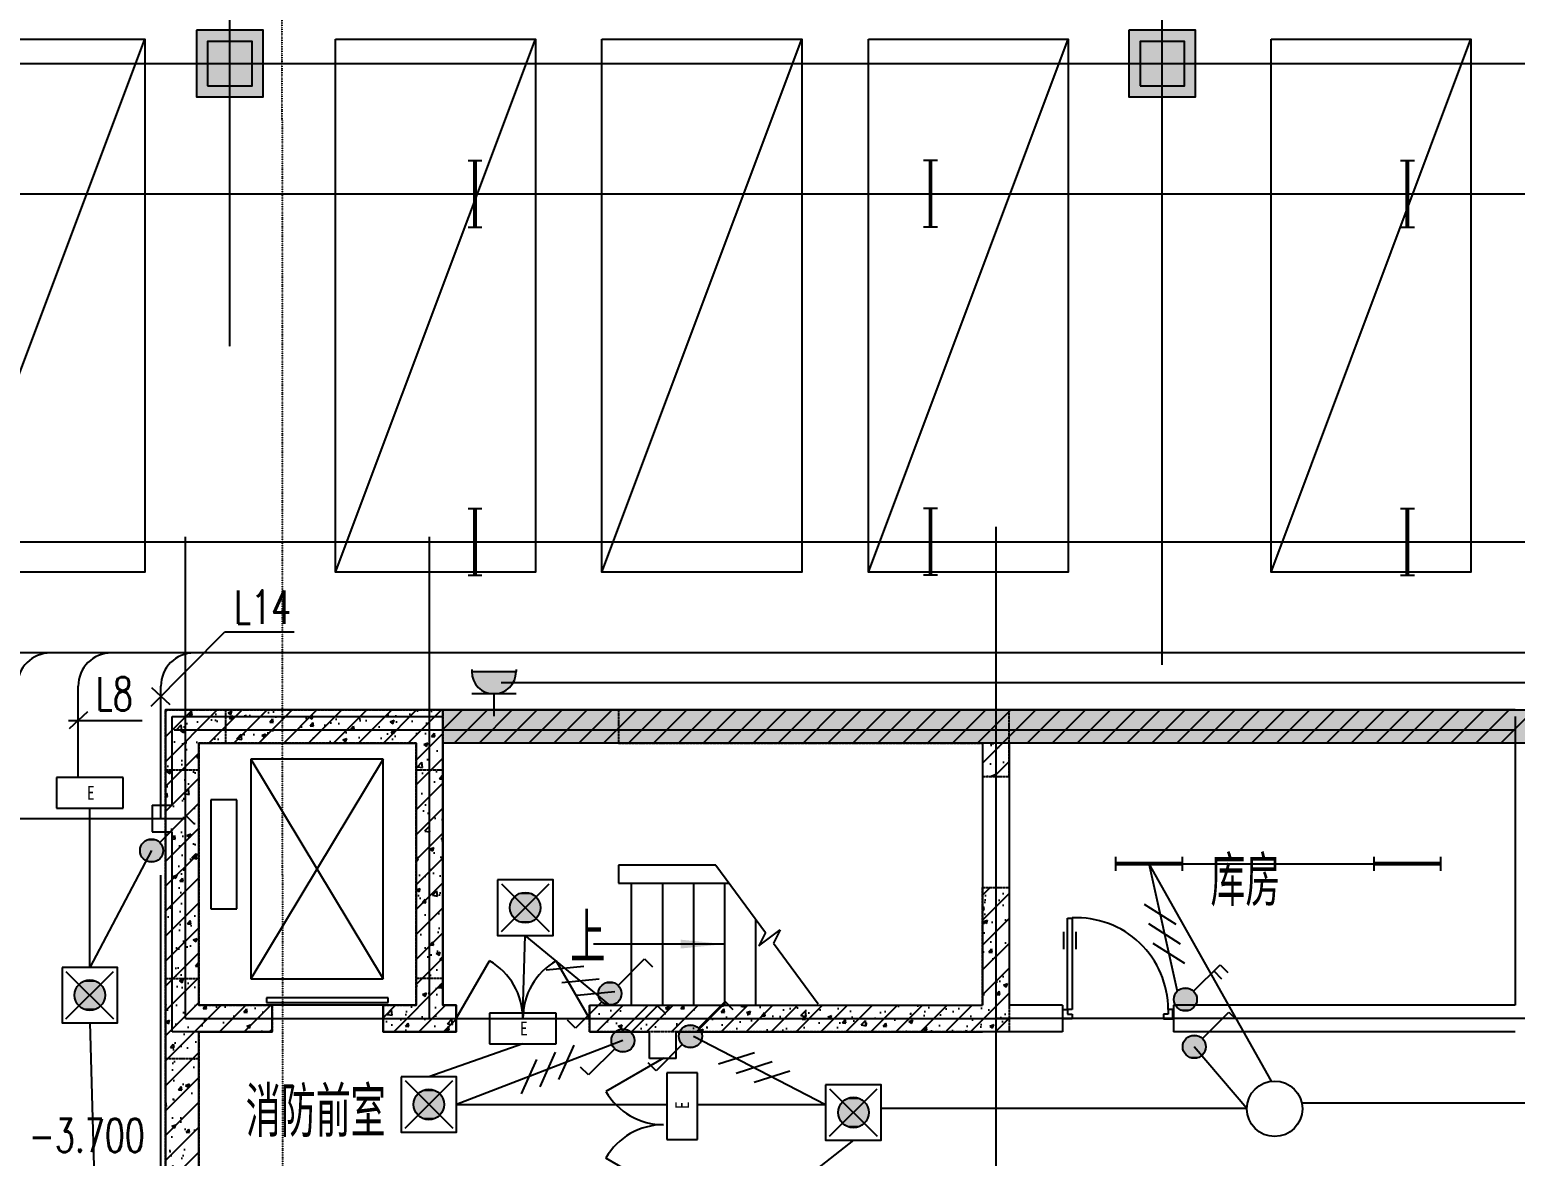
# Model space of a CAD drawing. Extents: x -170759 to 304867, y -311201 to 112352.
# Drawn here: x -92119 to -78736, y -119878 to -109732 of the extents above; entities that cross this region are included whole.
import ezdxf
from ezdxf.enums import TextEntityAlignment as Align

# ---------------------------------------------------------------- set-up
doc = ezdxf.new("R2010")
doc.units = 0
for name, pattern in [('ACAD_ISO04W100', [30.5, 24, -3, 0.5, -3]), ('DOT2', [0.125, 0, -0.125]), ('DOTE', [2.42, 2, -0.2, 0.02, -0.2])]:
    doc.linetypes.add(name, pattern=pattern)
doc.layers.get('0').update_dxf_attribs({"linetype": 'CONTINUOUS'})
for name, color, linetype in [('AXIS', 3, 'CONTINUOUS'), ('DOTE', 251, 'CONTINUOUS'), ('EQUIP', 3, 'CONTINUOUS'), ('JJU', 251, 'CONTINUOUS'), ('PUB_DIM', 3, 'CONTINUOUS'), ('STAIR', 2, 'CONTINUOUS'), ('TEXT', 6, 'CONTINUOUS'), ('TXT', 3, 'CONTINUOUS'), ('WALL', 7, 'CONTINUOUS'), ('WINDOW', 151, 'CONTINUOUS'), ('WINDOW_TEXT', 7, 'CONTINUOUS'), ('WIRE', 1, 'CONTINUOUS'), ('ZHU', 251, 'CONTINUOUS'), ('ZXX', 2, 'ACAD_ISO04W100'), ('柱子', 170, 'CONTINUOUS'), ('标注', 7, 'CONTINUOUS')]:
    doc.layers.add(name, color=color, linetype=linetype)
doc.styles.add('DIM_FONT', font='SIMPLEX.shx', dxfattribs={"width": 0.8})
doc.styles.add('HZFS', font='txt.shx', dxfattribs={"width": 0.8, "bigfont": 'msi_fsx.shx'})
doc.styles.add('HZTXT', font='txt.shx', dxfattribs={"width": 0.8, "bigfont": 'hztxt.shx'})
doc.styles.add('SIMPLEX', font='SIMPLEX.SHX')
pattern_1 = [(50, (-108706.48, -140644.84), (364.3693, -31.8782), [38.1, -419.1]), (355, (-108706.48, -140644.84), (-70.4857, 382.1133), [30.48, -335.28]), (100.451, (-108676.1, -140647.5), (293.885, 350.2334), [32.38, -356.18]), (46.1842, (-108706.5, -140543.24), (542.158, -84.0847), [57.15, -628.65]), (96.6356, (-108661.3, -140550.25), (474.8085, 494.851), [48.57, -534.27]), (351.184, (-108706.5, -140543.24), (474.809, 494.85), [45.72, -502.92]), (21, (-108655.68, -140568.64), (303.2298, -204.531), [38.1, -419.1]), (326, (-108655.68, -140568.64), (123.604, 368.376), [30.48, -335.28]), (71.4514, (-108630.4, -140585.7), (426.833, 163.8457), [32.38, -356.18]), (37.5, (-108706.48, -140644.84), (6.1772, 169.11008), [0, -331.216, 0, -340.36, 0, -336.55]), (7.5, (-108706.48, -140644.84), (133.6393, 200.36115), [0, -194.056, 0, -323.596, 0, -128.27]), (327.5, (-108819.76, -140644.84), (271.1812, -11.4575), [0, -127, 0, -396.24, 0, -525.78]), (317.5, (-108870.56, -140644.84), (296.2584, 50.853), [0, -165.1, 0, -263.144, 0, -373.38])]

# ---------------------------------------------------------------- blocks, each defined once
blk = doc.blocks.new('_LINKPT1')
blk.add_line((0, 0), (0, 0))
blk = doc.blocks.new('M_Y4YTM')
for p, q in [((-1.2, 0.25), (-1.2, -0.25)), ((-1.2, 0), (1.2, 0)), ((1.2, 0.25), (1.2, -0.25))]:
    blk.add_line(p, q)
at = {"const_width": 0.14}
blk.add_lwpolyline([(-1.2, 0), (1.2, 0)], dxfattribs=at)
at = {"xscale": 0.002, "yscale": 0.002, "zscale": 0.002}
for p in [(-1.2, 0), (0, 0), (1.2, 0)]:
    blk.add_blockref('_LINKPT1', p, dxfattribs=at)
at = {"width": 0.8, "flags": 9}
blk.add_attdef('A', (0, 0), '', height=0.00002, dxfattribs=at)
blk = doc.blocks.new('M_Y41NTT')
for p, q in [((0.6, 0.55), (-0.6, 0.55)), ((-0.6, 0.55), (-0.6, 0)), ((0.6, 0), (0.6, 0.55)), ((-0.6, 0), (0.6, 0))]:
    blk.add_line(p, q)
for p in [(0, 0.55), (-0.6, 0.25), (0, 0), (0.6, 0.25)]:
    blk.add_blockref('_LINKPT1', p)
at = {"width": 0.8}
blk.add_text('E', height=0.25, dxfattribs=at).set_placement((-0.05, 0.15))
at = {"width": 0.8, "flags": 9}
blk.add_attdef('A', (0, 0), '', height=0.00002, dxfattribs=at)
blk = doc.blocks.new('_X28HRC')
for p, q in [((0.147, 0.356), (0.625, 0.833)), ((0.625, 0.833), (0.766, 0.692)), ((-0.142, 0.066), (-0.62, -0.412)), ((-0.62, -0.412), (-0.761, -0.27))]:
    blk.add_line(p, q)
blk.add_circle((0, 0.208), 0.208)
for points in [[(-0.18, 0.313), (0.18, 0.313), (-0.208, 0.208), (0.208, 0.208)], [(-0.104, 0.389), (0.104, 0.389), (-0.18, 0.313), (0.18, 0.313)], [(0, 0.417), (0, 0.417), (-0.104, 0.389), (0.104, 0.389)], [(-0.18, 0.104), (0.18, 0.104), (-0.208, 0.208), (0.208, 0.208)], [(-0.104, 0.028), (0.104, 0.028), (-0.18, 0.104), (0.18, 0.104)], [(0, 0), (0, 0), (-0.104, 0.028), (0.104, 0.028)]]:
    blk.add_solid(points)
at = {"xscale": 0.002, "yscale": 0.002, "zscale": 0.002}
for p in [(0, 0.417), (-0.208, 0.208), (0.208, 0.208), (0, 0)]:
    blk.add_blockref('_LINKPT1', p, dxfattribs=at)
at = {"style": 'DIM_FONT', "width": 0.8, "flags": 9}
blk.add_attdef('A', (0, 0), '', height=0.00002, dxfattribs=at)
blk = doc.blocks.new('_ARROW')
blk.add_solid([(0, 0), (-1, 0.1), (-1, -0.1)])
blk = doc.blocks.new('M_Y9')
for p, q in [((-0.429, 0.429), (0.429, -0.429)), ((-0.429, -0.429), (0.429, 0.429))]:
    blk.add_line(p, q)
blk.add_lwpolyline([(-0.5, 0.5), (-0.5, -0.5), (0.5, -0.5), (0.5, 0.5)], close=True)
blk.add_circle((0, 0), 0.275)
for points in [[(0, 0.275), (0, 0.275), (-0.137, 0.238), (0.137, 0.238)], [(-0.238, 0.137), (0.238, 0.137), (-0.275, 0), (0.275, 0)], [(-0.238, -0.137), (0.238, -0.137), (-0.275, 0), (0.275, 0)], [(-0.137, 0.238), (0.137, 0.238), (-0.238, 0.137), (0.238, 0.137)], [(-0.137, -0.238), (0.137, -0.238), (-0.238, -0.137), (0.238, -0.137)], [(0, -0.275), (0, -0.275), (-0.137, -0.238), (0.137, -0.238)]]:
    blk.add_solid(points)
for p in [(0, 0.5), (-0.5, 0), (0.5, 0), (0, -0.5)]:
    blk.add_blockref('_LINKPT1', p)
at = {"width": 0.8, "flags": 9}
blk.add_attdef('A', (0, 0), '', height=0.00002, dxfattribs=at)
blk = doc.blocks.new('_DBLK1')
for p, q in [((-0.5, 0), (-0.25, -0.433)), ((0.5, 0), (0.25, -0.433))]:
    blk.add_line(p, q)
for centre, start, end in [((-0.5, 0), 300, 0), ((0.5, 0), 180, 240)]:
    blk.add_arc(centre, 0.5, start, end)
at = {"layer": 'WINDOW_TEXT', "style": 'SIMPLEX', "flags": 9}
blk.add_attdef('A', text='', height=1, dxfattribs=at).set_placement((0, 1.5), align=Align.MIDDLE)
blk = doc.blocks.new('_WIE3')
for p, q in [((-0.2, 0.4), (-1, -0.4)), ((0.4, 0.4), (-0.4, -0.4)), ((1, 0.4), (0.2, -0.4))]:
    blk.add_line(p, q)
at = {"width": 0.8}
blk.add_attdef('N', text='', height=1, dxfattribs=at).set_placement((-0.017, 1.056), align=Align.MIDDLE)
blk = doc.blocks.new('M_X2')
for p, q in [((0.147, 0.356), (0.625, 0.833)), ((0.625, 0.833), (0.766, 0.692))]:
    blk.add_line(p, q)
blk.add_circle((0, 0.208), 0.208)
for points in [[(-0.18, 0.313), (0.18, 0.313), (-0.208, 0.208), (0.208, 0.208)], [(-0.104, 0.389), (0.104, 0.389), (-0.18, 0.313), (0.18, 0.313)], [(0, 0.417), (0, 0.417), (-0.104, 0.389), (0.104, 0.389)], [(-0.18, 0.104), (0.18, 0.104), (-0.208, 0.208), (0.208, 0.208)], [(-0.104, 0.028), (0.104, 0.028), (-0.18, 0.104), (0.18, 0.104)], [(0, 0), (0, 0), (-0.104, 0.028), (0.104, 0.028)]]:
    blk.add_solid(points)
for p in [(0, 0.417), (-0.208, 0.208), (0.208, 0.208), (0, 0)]:
    blk.add_blockref('_LINKPT1', p)
at = {"width": 0.8, "flags": 9}
blk.add_attdef('A', (0, 0), '', height=0.00002, dxfattribs=at)
blk = doc.blocks.new('M_X23')
for p, q in [((-0.5, 1.05), (-0.5, 1)), ((0.5, 1.05), (0.5, 1)), ((-0.5, 1), (0.5, 1)), ((0.5, 0.5), (-0.5, 0.5)), ((0, 0.5), (0, 0))]:
    blk.add_line(p, q)
blk.add_arc((0, 1), 0.5, 180, 0)
for points in [[(0.433, 0.75), (-0.433, 0.75), (0.5, 1), (-0.5, 1)], [(0.25, 0.567), (-0.25, 0.567), (0.433, 0.75), (-0.433, 0.75)], [(0, 0.5), (0, 0.5), (0.25, 0.567), (-0.25, 0.567)]]:
    blk.add_solid(points)
blk.add_blockref('_LINKPT1', (0.001, 0))
at = {"width": 0.8, "flags": 9}
blk.add_attdef('A', (0, 0), '', height=0.00002, dxfattribs=at)
blk = doc.blocks.new('M_A23MCU')
for p, q in [((-0.454, 0.081), (-0.454, 0.905)), ((-0.454, 0.905), (-0.413, 0.905)), ((-0.413, 0.905), (-0.413, 0.081)), ((-0.489, 0.782), (-0.489, 0.624)), ((-0.378, 0.782), (-0.378, 0.624)), ((-0.495, -0.002), (-0.495, 0.081)), ((-0.495, 0.081), (-0.454, 0.081)), ((-0.413, 0.081), (-0.454, 0.081)), ((-0.454, 0.081), (-0.454, 0.039)), ((-0.454, 0.039), (-0.413, 0.039)), ((-0.413, 0.039), (-0.413, -0.002)), ((0.412, 0.039), (0.412, -0.002)), ((0.453, 0.039), (0.412, 0.039)), ((0.453, 0.081), (0.453, 0.039)), ((0.494, 0.081), (0.453, 0.081)), ((0.494, -0.002), (0.494, 0.081)), ((-0.413, -0.002), (-0.495, -0.002)), ((-0.495, -0.002), (-0.495, -0.002)), ((0.412, -0.002), (0.494, -0.002)), ((0.494, -0.002), (0.494, -0.002))]:
    blk.add_line(p, q)
blk.add_arc((-0.372, 0.082), 0.825, 359.9283, 92.866)
blk = doc.blocks.new('_X25FLN')
blk.add_circle((0, 0), 0.5)
at = {"style": 'DIM_FONT', "width": 0.8, "flags": 9}
blk.add_attdef('A', (0, 0), '', height=0.00002, dxfattribs=at)
blk = doc.blocks.new('M_X6')
for p, q in [((0.147, 0.356), (0.625, 0.833)), ((0.625, 0.833), (0.766, 0.692)), ((0.512, 0.72), (0.653, 0.579))]:
    blk.add_line(p, q)
blk.add_circle((0, 0.208), 0.208)
for points in [[(-0.18, 0.313), (0.18, 0.313), (-0.208, 0.208), (0.208, 0.208)], [(-0.104, 0.389), (0.104, 0.389), (-0.18, 0.313), (0.18, 0.313)], [(0, 0.417), (0, 0.417), (-0.104, 0.389), (0.104, 0.389)], [(-0.18, 0.104), (0.18, 0.104), (-0.208, 0.208), (0.208, 0.208)], [(-0.104, 0.028), (0.104, 0.028), (-0.18, 0.104), (0.18, 0.104)], [(0, 0), (0, 0), (-0.104, 0.028), (0.104, 0.028)]]:
    blk.add_solid(points)
for p in [(0, 0.417), (-0.208, 0.208), (0.208, 0.208), (0, 0)]:
    blk.add_blockref('_LINKPT1', p)
at = {"width": 0.8, "flags": 9}
blk.add_attdef('A', (0, 0), '', height=0.00002, dxfattribs=at)

msp = doc.modelspace()

# ---------------------------------------------------------------- hatches: boundary and pattern name
at = {"layer": 'WIRE'}
h = msp.add_hatch(dxfattribs=at)
h.set_pattern_fill('AR-CONC', scale=2, style=0)
h.set_pattern_definition(pattern_1)
h.paths.add_polyline_path([(-91686.48801, -122757.31182), (-91686.48801, -122357.31182), (-88336.48801, -122357.31182), (-88336.48801, -122717.31182), (-88036.48801, -122717.31182), (-88036.48801, -122357.31182), (-87656.48801, -122357.31182), (-87656.48801, -122057.31182), (-89266.48801, -122057.31182), (-89266.48801, -120557.31185), (-87656.48821, -120557.31185), (-87656.48821, -120317.31182), (-90596.48801, -120317.31182), (-90596.48801, -118757.31182), (-89936.48801, -118757.31182), (-89936.48801, -118517.31182), (-90596.48801, -118517.31182), (-90596.48801, -116157.31182), (-88636.48801, -116157.31182), (-88636.48801, -118517.31182), (-88936.48801, -118517.31182), (-88936.48801, -118757.31182), (-88276.48801, -118757.31182), (-88276.48801, -118517.31182), (-88396.48801, -118517.31182), (-88396.48801, -115857.31182), (-90896.48801, -115857.31182), (-90896.48801, -120617.31182), (-89566.48801, -120617.31182), (-89566.48801, -122057.31182), (-91936.48801, -122057.31182), (-91936.48801, -122757.31182)])
h = msp.add_hatch(dxfattribs=at)
h.set_pattern_fill('ANSI31', scale=50, style=0)
h.set_pattern_definition([(45, (-109155.22, -140644.84), (-112.2532, 112.2532), [])])
h.paths.add_polyline_path([(-91686.48801, -122757.31182), (-91686.48801, -122357.31182), (-88336.48801, -122357.31182), (-88336.48801, -122717.31182), (-88036.48801, -122717.31182), (-88036.48801, -122357.31182), (-87656.48801, -122357.31182), (-87656.48801, -122057.31182), (-89266.48801, -122057.31182), (-89266.48801, -120557.31185), (-87656.48821, -120557.31185), (-87656.48821, -120317.31182), (-90596.48801, -120317.31182), (-90596.48801, -118757.31182), (-89936.48801, -118757.31182), (-89936.48801, -118517.31182), (-90596.48801, -118517.31182), (-90596.48801, -116157.31182), (-88636.48801, -116157.31182), (-88636.48801, -118517.31182), (-88936.48801, -118517.31182), (-88936.48801, -118757.31182), (-88276.48801, -118757.31182), (-88276.48801, -118517.31182), (-88396.48801, -118517.31182), (-88396.48801, -115857.31182), (-90896.48801, -115857.31182), (-90896.48801, -120617.31182), (-89566.48801, -120617.31182), (-89566.48801, -122057.31182), (-91936.48801, -122057.31182), (-91936.48801, -122757.31182)])
h = msp.add_hatch(dxfattribs=at)
h.set_pattern_fill('AR-CONC', scale=2, style=0)
h.set_pattern_definition(pattern_1)
h.paths.add_polyline_path([(-88396.48801, -115857.31182), (-73636.48801, -115857.31182), (-73636.48801, -116157.31182), (-88396.48801, -116157.31182)])
h = msp.add_hatch(dxfattribs=at)
h.set_pattern_fill('ANSI31', scale=50, style=0)
h.set_pattern_definition([(45, (-108706.48, -141282.38), (-112.2532, 112.2532), [])])
h.paths.add_polyline_path([(-88396.48801, -115857.31182), (-73636.48801, -115857.31182), (-73636.48801, -116157.31182), (-88396.48801, -116157.31182)])
h = msp.add_hatch(dxfattribs=at)
h.set_pattern_fill('AR-CONC', scale=2, style=0)
h.set_pattern_definition(pattern_1)
h.paths.add_polyline_path([(-83416.48801, -116157.31182), (-83536.48801, -116157.31182), (-83536.48801, -116457.31182), (-83416.48801, -116457.31182)])
h.paths.add_polyline_path([(-83416.48801, -116457.31182), (-83296.48801, -116457.31182), (-83296.48801, -116167.31182), (-83296.48801, -116157.31182), (-83416.48801, -116157.31182)])
h = msp.add_hatch(dxfattribs=at)
h.set_pattern_fill('ANSI31', scale=50, style=0)
h.set_pattern_definition([(45, (-108706.48, -141282.38), (-112.2532, 112.2532), [])])
h.paths.add_polyline_path([(-83416.48801, -116157.31182), (-83536.48801, -116157.31182), (-83536.48801, -116457.31182), (-83416.48801, -116457.31182)])
h.paths.add_polyline_path([(-83416.48801, -116457.31182), (-83296.48801, -116457.31182), (-83296.48801, -116167.31182), (-83296.48801, -116157.31182), (-83416.48801, -116157.31182)])
h = msp.add_hatch(dxfattribs=at)
h.set_pattern_fill('AR-CONC', scale=2, style=0)
h.set_pattern_definition(pattern_1)
h.paths.add_polyline_path([(-87076.48801, -118757.31182), (-87076.48801, -118517.31182), (-83536.48801, -118517.31182), (-83536.48801, -117457.31182), (-83296.48801, -117457.31182), (-83296.48801, -118757.31182)])
h = msp.add_hatch(dxfattribs=at)
h.set_pattern_fill('ANSI31', scale=50, style=0)
h.set_pattern_definition([(45, (-108706.48, -140227.3), (-112.2532, 112.2532), [])])
h.paths.add_polyline_path([(-87076.48801, -118757.31182), (-87076.48801, -118517.31182), (-83536.48801, -118517.31182), (-83536.48801, -117457.31182), (-83296.48801, -117457.31182), (-83296.48801, -118757.31182)])
at = {"layer": '柱子'}
for points in [[(-90616.48801, -109737.31182), (-90616.48801, -110337.31182), (-90016.48801, -110337.31182), (-90016.48801, -109737.31182)], [(-82216.48801, -109737.31182), (-82216.48801, -110337.31182), (-81616.48801, -110337.31182), (-81616.48801, -109737.31182)]]:
    msp.add_hatch(color=170, dxfattribs=at).paths.add_polyline_path(points)

# ---------------------------------------------------------------- linework, layer by layer
at = {"layer": 'AXIS'}
msp.add_line((-83416.48801, -114209.15559, 0), (-83416.48801, -114299.59487, 0), dxfattribs=at)
at = {"layer": 'DOTE', "color": 251, "linetype": 'DOTE', "ltscale": 0.5}
for p, q in [((-90316.48801, -112586.09888, 0), (-90316.48801, -85305.68629, 0)), ((-81916.48801, -115450.66217, 0), (-81916.48801, -85305.68629, 0)), ((-101387.93696, -110037.31182, 0), (-56268.66683, -110037.31182, 0)), ((-90716.48801, -118637.31182, 0), (-90716.48801, -114299.59487, 0)), ((-88516.48801, -118637.31182, 0), (-88516.48801, -114299.59487, 0)), ((-83416.48801, -114299.59487, 0), (-83416.48801, -120437.31182, 0)), ((-90816.48801, -116037.31182, 0), (-78736.48801, -116037.31182, 0)), ((-92516.48801, -116837.31182, 0), (-90716.48801, -116837.31182, 0)), ((-90716.48801, -118637.31182, 0), (-83296.48801, -118637.31182, 0)), ((-71316.48801, -118637.31182, 0), (-83416.48801, -118637.31182, 0))]:
    msp.add_line(p, q, dxfattribs=at)
at = {"layer": 'DOTE', "color": 251, "linetype": 'DOT2', "ltscale": 2}
msp.add_line((-89853.3639, -94851.17684), (-89835.8285, -134591.28057), dxfattribs=at)
at = {"layer": 'JJU', "color": 251}
for p, q in [((-92373.57358, -113262.18249, 0), (-91081.66167, -109817.08407, 0)), ((-89363.90246, -114617.08407, 0), (-87563.90246, -109817.08407, 0)), ((-86963.90246, -114617.08407, 0), (-85163.90246, -109817.08407, 0)), ((-84563.90246, -114617.08407, 0), (-82763.90246, -109817.08407, 0)), ((-80936.21682, -114617.08407, 0), (-79136.21682, -109817.08407, 0))]:
    msp.add_line(p, q, dxfattribs=at)
at = {"layer": 'JJU', "color": 251, "elevation": 0}
for points in [[(-92881.66167, -109817.08407), (-91081.66167, -109817.08407), (-91081.66167, -114617.08407), (-92881.66167, -114617.08407)], [(-89363.90246, -109817.08407), (-87563.90246, -109817.08407), (-87563.90246, -114617.08407), (-89363.90246, -114617.08407)], [(-86963.90246, -109817.08407), (-85163.90246, -109817.08407), (-85163.90246, -114617.08407), (-86963.90246, -114617.08407)], [(-84563.90246, -109817.08407), (-82763.90246, -109817.08407), (-82763.90246, -114617.08407), (-84563.90246, -114617.08407)], [(-80936.21682, -109817.08407), (-79136.21682, -109817.08407), (-79136.21682, -114617.08407), (-80936.21682, -114617.08407)]]:
    msp.add_lwpolyline(points, close=True, dxfattribs=at)
at = {"layer": 'PUB_DIM', "elevation": 0}
msp.add_lwpolyline([(-85856.53513, -117967.31182), (-87040.26665, -117967.31182)], dxfattribs=at)
at = {"layer": 'STAIR'}
for p, q in [((-88936.48801, -116300.50599, 0), (-90125.7664, -116300.50599, 0)), ((-90125.7664, -116300.50599, 0), (-90125.7664, -118281.31182, 0)), ((-88936.48801, -116300.50599, 0), (-90125.7664, -118281.31182, 0)), ((-90125.7664, -116300.50599, 0), (-88936.48801, -118281.31182, 0)), ((-88936.48801, -118281.31182, 0), (-88936.48801, -116300.50599, 0)), ((-90488.89026, -116669.04196, 0), (-90488.89026, -117649.04196, 0)), ((-90252.89026, -116669.04196, 0), (-90488.89026, -116669.04196, 0)), ((-90252.89026, -117649.04196, 0), (-90252.89026, -116669.04196, 0)), ((-85939.27342, -117257.31182, 0), (-85491.39407, -117863.10125, 0)), ((-86696.53513, -118517.31182, 0), (-86696.53513, -117417.31182, 0)), ((-86416.53513, -118517.31182, 0), (-86416.53513, -117417.31182, 0)), ((-86136.53513, -118517.31182, 0), (-86136.53513, -117417.31182, 0)), ((-85856.53513, -118517.31182, 0), (-85856.53513, -117417.31182, 0)), ((-90488.89026, -117649.04196, 0), (-90252.89026, -117649.04196, 0)), ((-85576.53513, -118517.31182, 0), (-85576.53513, -117747.94176, 0)), ((-85552.21618, -117982.68666, 0), (-85359.23247, -117840.00768, 0)), ((-85491.39407, -117863.10125, 0), (-85552.21618, -117982.68666, 0)), ((-85359.23247, -117840.00768, 0), (-85420.05458, -117959.5931, 0)), ((-85420.05458, -117959.5931, 0), (-85016.53513, -118505.38252, 0)), ((-90125.7664, -118281.31182, 0), (-88936.48801, -118281.31182, 0)), ((-88888.8649, -118451.50466, 0), (-89986.88912, -118451.50466, 0)), ((-89986.88912, -118451.50466, 0), (-89986.88912, -118492.73652, 0)), ((-89986.88912, -118492.73652, 0), (-88888.8649, -118492.73652, 0)), ((-88936.48801, -118517.31182, 0), (-89936.48801, -118517.31182, 0)), ((-88888.8649, -118492.73652, 0), (-88888.8649, -118451.50466, 0)), ((-86396.53513, -118517.31182, 0), (-84736.53513, -118517.31182, 0))]:
    msp.add_line(p, q, dxfattribs=at)
at = {"layer": 'WALL'}
for p, q in [((-78736.48801, -115857.31182, 0), (-88396.48801, -115857.31182, 0)), ((-90836.48801, -115917.31182, 0), (-88396.48801, -115917.31182, 0)), ((-90836.48801, -116717.31182, 0), (-90836.48801, -115917.31182, 0)), ((-78736.48801, -115917.31182, 0), (-78736.48801, -117459.0587, 0)), ((-90596.48801, -116157.31182, 0), (-88636.48801, -116157.31182, 0)), ((-90596.48801, -118517.31182, 0), (-90596.48801, -116157.31182, 0)), ((-88636.48801, -116157.31182, 0), (-88636.48801, -118517.31182, 0)), ((-83536.48801, -116157.31182, 0), (-88396.48801, -116157.31182, 0)), ((-78736.48801, -116157.31182, 0), (-83296.48801, -116157.31182, 0)), ((-78736.48801, -116157.31182, 0), (-78736.48801, -118517.31182, 0)), ((-88396.48801, -116167.31182, 0), (-88396.48801, -118517.31182, 0)), ((-83536.48801, -116167.31182, 0), (-83536.48801, -118517.31182, 0)), ((-83296.48801, -116167.31182, 0), (-83296.48801, -118517.31182, 0)), ((-91016.48801, -116717.31182, 0), (-91016.48801, -116957.31182, 0)), ((-91016.48801, -116717.31182, 0), (-90836.48801, -116717.31182, 0)), ((-91016.48801, -116957.31182, 0), (-90836.48801, -116957.31182, 0)), ((-90836.48801, -118757.31182, 0), (-90836.48801, -116957.31182, 0)), ((-85939.27342, -117257.31182, 0), (-86816.53513, -117257.31182, 0)), ((-86816.53513, -117257.31182, 0), (-86816.53513, -117417.31182, 0)), ((-86816.53513, -117417.31182, 0), (-85820.98034, -117417.31182, 0)), ((-89936.48801, -118517.31182, 0), (-90596.48801, -118517.31182, 0)), ((-89936.48801, -118757.31182, 0), (-89936.48801, -118517.31182, 0)), ((-88936.48801, -118517.31182, 0), (-88936.48801, -118757.31182, 0)), ((-88936.48801, -118757.31182, 0), (-88936.48801, -118517.31182, 0)), ((-88636.48801, -118517.31182, 0), (-88936.48801, -118517.31182, 0)), ((-88396.48801, -118517.31182, 0), (-88276.48801, -118517.31182, 0)), ((-88276.48801, -118517.31182, 0), (-88276.48801, -118757.31182, 0)), ((-87076.48801, -118517.31182, 0), (-83536.48801, -118517.31182, 0)), ((-87076.48801, -118517.31182, 0), (-87076.48801, -118757.31182, 0)), ((-82816.48801, -118517.31182, 0), (-83296.48801, -118517.31182, 0)), ((-82816.48801, -118517.31182, 0), (-82816.48801, -118757.31182, 0)), ((-81816.48801, -118517.31182, 0), (-81816.48801, -118757.31182, 0)), ((-78736.48801, -118517.31182, 0), (-81816.48801, -118517.31182, 0)), ((-88276.48801, -118757.31182, 0), (-88936.48801, -118757.31182, 0)), ((-87076.48801, -118757.31182, 0), (-86536.48801, -118757.31182, 0)), ((-86536.48801, -118997.31182, 0), (-86536.48801, -118757.31182, 0)), ((-86296.48801, -118757.31182, 0), (-83536.48801, -118757.31182, 0)), ((-86296.48801, -118997.31182, 0), (-86296.48801, -118757.31182, 0)), ((-82816.48801, -118757.31182, 0), (-83536.48801, -118757.31182, 0)), ((-78736.48801, -118757.31182, 0), (-81816.48801, -118757.31182, 0)), ((-86296.48801, -118997.31182, 0), (-86536.48801, -118997.31182, 0))]:
    msp.add_line(p, q, dxfattribs=at)
at = {"layer": 'WALL', "elevation": 0}
for points in [[(-90516.48801, -110237.31182), (-90116.48801, -110237.31182), (-90116.48801, -109837.31182), (-90516.48801, -109837.31182)], [(-82116.48801, -110237.31182), (-81716.48801, -110237.31182), (-81716.48801, -109837.31182), (-82116.48801, -109837.31182)]]:
    msp.add_lwpolyline(points, close=True, dxfattribs=at)
at = {"layer": 'WIRE'}
for p, q in [((-96508.04682, -111209.46824, 0), (-58804.9292, -111209.46824, 0)), ((-96508.04682, -114344.46824, 0), (-58804.9292, -114344.46824, 0)), ((-76489.75191, -115344.38621), (-93422.00277, -115344.38621)), ((-70504.45091, -115613.14682, 0), (-87872.26158, -115613.14682, 0)), ((-91682.0186, -116466.89263), (-91682.0186, -115644.38621)), ((-90937.49532, -116837.31182, 0), (-90937.49532, -115644.38621)), ((-91577.76224, -118177.2077), (-91577.76224, -116741.89263)), ((-91021.57104, -117124.78052), (-91577.76224, -118177.2077)), ((-90937.49532, -120587.83246, 0), (-90937.49532, -117347.34277, 0)), ((-80933.82542, -119202.22754), (-82034.41158, -117243.59524)), ((-81779.31176, -118394.08133, 0), (-82034.41158, -117243.59524)), ((-81734.41158, -117243.59524, 0), (-80008.04682, -117243.59524, 0)), ((-87678.40728, -118589.35941, 0), (-87655.0577, -117889.48538)), ((-86892.6312, -118517.31182, 0), (-87655.0577, -117889.48538)), ((-91577.76224, -118677.2077), (-91510.57014, -121004.88311)), ((-86775.56542, -118835.36486, 0), (-88272.97351, -119411.18134)), ((-86140.68031, -118797.66461, 0), (-84948.97513, -119411.18134)), ((-87676.48801, -118864.35941, 0), (-88522.97351, -119161.18134)), ((-81154.25895, -119446.99991), (-81628.57147, -118891.28712, 0)), ((-88272.97351, -119411.18134), (-86379.56004, -119411.18134)), ((-86104.56004, -119411.18134), (-84948.97513, -119411.18134)), ((-81154.25895, -119446.99991), (-84448.97513, -119446.99991)), ((-80660.05448, -119397.0683), (-77209.93158, -119397.0683)), ((-84698.97513, -119733.96945), (-85560.88883, -120408.96865))]:
    msp.add_line(p, q, dxfattribs=at)
at = {"layer": 'WIRE', "color": 7}
msp.add_line((-89936.48801, -118757.31182, 0), (-90836.48801, -118757.31182, 0), dxfattribs=at)
at = {"layer": 'WIRE', "color": 7, "elevation": 0}
msp.add_lwpolyline([(-90596.48801, -120317.31182), (-90596.48801, -118757.31182), (-89936.48801, -118757.31182), (-89936.48801, -118517.31182), (-90596.48801, -118517.31182), (-90596.48801, -116157.31182), (-88636.48801, -116157.31182), (-88636.48801, -118517.31182), (-88936.48801, -118517.31182), (-88936.48801, -118757.31182), (-88276.48801, -118757.31182), (-88276.48801, -118517.31182), (-88396.48801, -118517.31182), (-88396.48801, -115857.31182), (-90896.48801, -115857.31182), (-90896.48801, -120617.31182)], dxfattribs=at)
at = {"layer": 'WIRE'}
for centre in [(-91931.23953, -115644.38621), (-91382.0186, -115644.38621), (-90637.49532, -115644.38621, 0)]:
    msp.add_arc(centre, 300, 90, 180, dxfattribs=at)
at = {"layer": 'ZHU', "elevation": 0}
msp.add_lwpolyline([(-88396.48801, -115857.31182), (-73636.48801, -115857.31182), (-73636.48801, -116157.31182), (-88396.48801, -116157.31182)], close=True, dxfattribs=at)
at = {"layer": 'ZXX', "color": 30}
for p, q in [((-90356.48801, -115857.31182, 0), (-90356.48801, -116157.31182, 0)), ((-90896.48801, -116397.31182, 0), (-90596.48801, -116397.31182, 0)), ((-88636.48801, -116397.31182, 0), (-88396.48801, -116397.31182, 0)), ((-90896.48801, -118277.31182, 0), (-90596.48801, -118277.31182, 0)), ((-88396.48801, -118277.31182, 0), (-88636.48801, -118277.31182, 0)), ((-90896.48801, -118997.31182, 0), (-90596.48801, -118997.31182, 0))]:
    msp.add_line(p, q, dxfattribs=at)
at = {"layer": 'ZXX', "color": 30, "elevation": 0}
for points in [[(-90896.48801, -120617.31182), (-90896.48801, -116957.31182), (-90896.48801, -116957.31182), (-90896.48801, -116717.31182), (-90896.48801, -116717.31182), (-90896.48801, -115857.31182), (-88396.48801, -115857.31182), (-88396.48801, -118517.31182), (-88276.48801, -118517.31182), (-88276.48801, -118757.31182), (-88936.48801, -118757.31182), (-88936.48801, -118517.31182), (-88636.48801, -118517.31182), (-88636.48801, -116157.31182), (-90596.48801, -116157.31182), (-90596.48801, -118517.31182), (-89936.48801, -118517.31182), (-89936.48801, -118757.31182), (-90596.48801, -118757.31182), (-90596.48801, -120617.31182), (-90896.48801, -120617.31182)], [(-83536.48801, -116457.31182), (-83296.48801, -116457.31182), (-83296.48801, -115857.31182), (-86816.48801, -115857.31182), (-86816.48801, -116157.31182), (-83536.48801, -116157.31182), (-83536.48801, -116457.31182)], [(-87076.48801, -118757.31182), (-87076.48801, -118517.31182), (-83536.48801, -118517.31182), (-83536.48801, -117457.31182), (-83296.48801, -117457.31182), (-83296.48801, -118757.31182), (-87076.48801, -118757.31182)]]:
    msp.add_lwpolyline(points, dxfattribs=at)
at = {"layer": '柱子', "color": 170, "elevation": 0}
for points in [[(-90616.48801, -109737.31182), (-90616.48801, -110337.31182), (-90016.48801, -110337.31182), (-90016.48801, -109737.31182), (-90616.48801, -109737.31182)], [(-82216.48801, -109737.31182), (-82216.48801, -110337.31182), (-81616.48801, -110337.31182), (-81616.48801, -109737.31182), (-82216.48801, -109737.31182)]]:
    msp.add_lwpolyline(points, dxfattribs=at)
at = {"layer": '标注'}
for p, q in [((-91024.72258, -115823.50406), (-90360.8329, -115153.73852)), ((-90360.8329, -115153.73852), (-89735.92274, -115153.73852)), ((-90854.50911, -115812.68964), (-91020.48153, -115658.31992)), ((-91599.03239, -115876.02284), (-91765.00481, -116030.03365)), ((-91769.24586, -115953.02825), (-91105.35618, -115953.02825))]:
    msp.add_line(p, q, dxfattribs=at)

# ---------------------------------------------------------------- block references
at = {"layer": 'EQUIP'}
for name, p, xscale, yscale, zscale, rotation in [('M_Y4YTM', (-88108.04682, -111209.46824, 0), 250, 250, 250, 90), ('M_Y4YTM', (-84004.9292, -111209.46824, 0), -250, 250, 250, 270), ('M_Y4YTM', (-79708.04682, -111209.46824, 0), 250, 250, 250, 90), ('M_Y4YTM', (-88108.04682, -114344.46824, 0), -250, 250, 250, 90), ('M_Y4YTM', (-84004.9292, -114344.46824, 0), 250, 250, 250, 270), ('M_Y4YTM', (-79708.04682, -114344.46824, 0), -250, 250, 250, 90), ('M_Y4YTM', (-82034.41158, -117243.59524, 0), -250, 250, 250, 180), ('M_Y4YTM', (-79708.04682, -117243.59524, 0), -250, 250, 250, 180), ('M_Y41NTT', (-86104.56004, -119426.60575, 0), 500, 500, 500, 90)]:
    msp.add_blockref(name, p, dxfattribs=dict(at, xscale=xscale, yscale=yscale, zscale=zscale, rotation=rotation))
for name, p, xscale, yscale, zscale in [('M_X23', (-87937.51949, -115913.66875, 0), 400, 400, 400), ('M_Y41NTT', (-91577.76224, -116741.89263), 500, 500, 500), ('M_X2', (-91021.57104, -117228.94719), 500, 500, 500), ('M_Y9', (-87655.0577, -117639.48538), 500, 500, 500), ('_X28HRC', (-86892.6312, -118517.31182, 0), 500, 500, 500), ('M_X6', (-81708.1646, -118569.39516, 0), 500, 500, 500), ('M_Y9', (-91577.76224, -118427.2077), 500, 500, 500), ('_X28HRC', (-86775.56542, -118939.53153, 0), 500, 500, 500), ('_X28HRC', (-86166.82425, -118901.83127, 0), 500, 500, 500), ('M_Y41NTT', (-87676.48801, -118864.35941, 0), 500, 500, 500), ('M_X2', (-81628.57147, -118995.45379, 0), 500, 500, 500), ('M_Y9', (-88522.97351, -119411.18134), 500, 500, 500), ('M_Y9', (-84698.97513, -119483.96945), 500, 500, 500), ('_X25FLN', (-80904.28311, -119450.47591), 500, 500, 500)]:
    msp.add_blockref(name, p, dxfattribs=dict(at, xscale=xscale, yscale=yscale, zscale=zscale))
at = {"layer": 'PUB_DIM', "yscale": 300, "zscale": 300}
for p, xscale, rotation in [((-81894.13018, -117876.25659, 0), 299.999999999992, 282.5021000000004), ((-87157.48721, -118299.21394, 0), 300.0000000000009, 320.5299999999989), ((-85592.21944, -119080.02465, 0), 299.9999999999965, 332.759599999999), ((-87454.09218, -119096.28698, 0), 300.000000000004, 21.03389999999917)]:
    msp.add_blockref('_WIE3', p, dxfattribs=dict(at, xscale=xscale, rotation=rotation))
at = {"layer": 'PUB_DIM', "xscale": 400, "yscale": 400, "zscale": 400}
msp.add_blockref('_ARROW', (-85856.53513, -117967.31182, 0), dxfattribs=at)
at = {"layer": 'WINDOW'}
for name, p, xscale, yscale, zscale, rotation in [('M_A23MCU', (-82316.48801, -118637.31182, 0), -1000, -1000, 1000, 180), ('_DBLK1', (-86409.42764, -119593.88844, 0), -1200, -1200, 1200, 90.00000000000271)]:
    msp.add_blockref(name, p, dxfattribs=dict(at, xscale=xscale, yscale=yscale, zscale=zscale, rotation=rotation))
at = {"layer": 'WINDOW', "xscale": -1200, "yscale": -1200, "zscale": 1200}
msp.add_blockref('_DBLK1', (-87676.48801, -118637.31182, 0), dxfattribs=at)

# ---------------------------------------------------------------- texts
at = {"layer": 'TEXT', "color": 3, "style": 'HZTXT', "width": 0.7}
msp.add_text('-3.700', height=300, dxfattribs=at).set_placement((-92126.05575, -119839.95747))
at = {"layer": 'TXT', "color": 3, "linetype": 'Continuous', "style": 'HZTXT', "width": 0.7}
for s, p in [('库房', (-81482.4506, -117625.409, 0)), ('上', (-87249.19197, -118137.97277, 0)), ('消防前室', (-90172.65904, -119704.26827, 0))]:
    msp.add_text(s, height=450, dxfattribs=at).set_placement(p)
at = {"layer": '标注', "linetype": 'Continuous', "style": 'HZFS', "width": 0.7}
for s, p in [('L14', (-90276.71576, -115081.86813, 0)), ('L8', (-91523.80411, -115862.86563, 0))]:
    msp.add_text(s, height=300, dxfattribs=at).set_placement(p)

doc.saveas('drawing.dxf')
